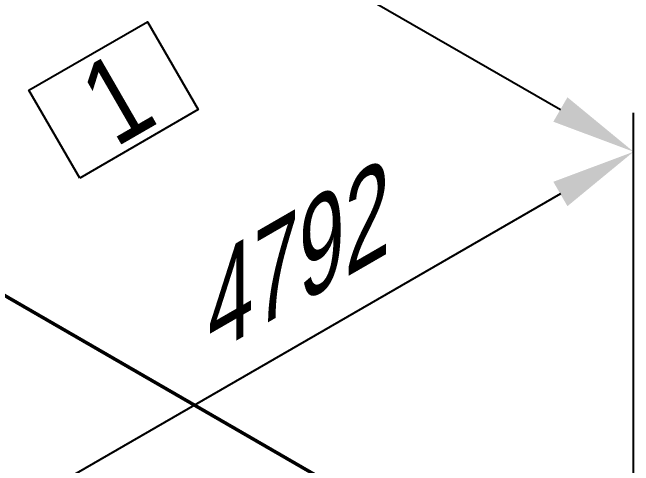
# Model space of a CAD drawing. Header units: millimetres. Extents: x 0 to 594, y 0 to 420.
# Drawn here: x 237.01 to 255.38, y 296.07 to 309.48 of the extents above; entities that cross this region are included whole.
import ezdxf
from ezdxf.enums import TextEntityAlignment as Align

# ---------------------------------------------------------------- set-up
doc = ezdxf.new("R2010")
doc.units = ezdxf.units.MM
doc.header["$LTSCALE"] = 0.25
doc.layers.add('주석', color=7, linetype='Continuous')
doc.layers.add('치수', color=1, linetype='Continuous')
doc.layers.add('파이프 작은 보어', color=30, linetype='Continuous', lineweight=50)
doc.styles.add('AdskIsoAnnotation', font='arial.ttf', dxfattribs={"width": 0.8, "height": 1})
doc.styles.add('AdskIsoMetric', font='arial.ttf', dxfattribs={"width": 0.8, "height": 2.5})
doc.styles.add('AdskIsoMetric-30', font='arial.ttf', dxfattribs={"width": 0.8, "height": 2.5})
doc.styles.add('AdskIsoMetric30', font='arial.ttf', dxfattribs={"width": 0.8, "oblique": 30, "height": 2.5})
doc.dimstyles.new('AdskIsoMetric', dxfattribs={"dimtxt": 2.5, "dimasz": 2.5, "dimexe": 1, "dimexo": 2, "dimgap": 0.8, "dimtad": 1, "dimdec": 0, "dimrnd": 1, "dimzin": 0, "dimdsep": 46, "dimtxsty": 'AdskIsoMetric', "dimcen": 0, "dimclrt": 7, "dimadec": 0, "dimazin": 0, "dimtfac": 1, "dimtdec": 0, "dimtmove": 1, "dimatfit": 3, "dimfxl": 0, "dimfrac": 2, "dimtolj": 1, "dimtzin": 0, "dimarcsym": 0})

# ---------------------------------------------------------------- blocks, each defined once
blk = doc.blocks.new('*D73')
at = {"layer": 'Defpoints', "color": 0}
for p in [(255.381, 290.357), (227.318, 289.155), (227.318, 274.155)]:
    blk.add_point(p, dxfattribs=at)
at = {"layer": '치수', "color": 0, "lineweight": -2}
for p, q in [((255.381, 292.666), (255.381, 306.512)), ((253.216, 304.107), (229.483, 290.405)), ((227.318, 276.464), (227.318, 290.309))]:
    blk.add_line(p, q, dxfattribs=at)
at = {"layer": '치수', "color": 0}
for points in [[(253.008, 304.468), (253.425, 303.746), (255.381, 305.357)], [(229.275, 290.765), (229.691, 290.044), (227.318, 289.155)]]:
    blk.add_solid(points, dxfattribs=at)
at = {"layer": '치수', "color": 7, "insert": (244.869, 301.905), "char_height": 2.5, "attachment_point": 5, "rotation": 30, "style": 'AdskIsoMetric30'}
blk.add_mtext('\\A1;4792', dxfattribs=at)
blk = doc.blocks.new('*D74')
at = {"layer": 'Defpoints', "color": 0}
for p in [(227.318, 306.559), (255.381, 305.357), (255.381, 290.357)]:
    blk.add_point(p, dxfattribs=at)
at = {"layer": '치수', "color": 0, "lineweight": -2}
for p, q in [((227.318, 308.869), (227.318, 322.714)), ((229.483, 320.309), (253.216, 306.607)), ((255.381, 292.666), (255.381, 306.512))]:
    blk.add_line(p, q, dxfattribs=at)
at = {"layer": '치수', "color": 0}
for points in [[(229.691, 320.67), (229.275, 319.948), (227.318, 321.559)], [(253.425, 306.968), (253.008, 306.246), (255.381, 305.357)]]:
    blk.add_solid(points, dxfattribs=at)
at = {"layer": '치수', "color": 7, "insert": (237.39, 318.362), "char_height": 2.5, "attachment_point": 5, "rotation": 330, "style": 'AdskIsoMetric-30'}
blk.add_mtext('\\A1;3678', dxfattribs=at)
blk = doc.blocks.new('*D75')
at = {"layer": 'Defpoints', "color": 0}
for p in [(255.381, 322.762), (227.318, 321.559), (227.318, 306.559)]:
    blk.add_point(p, dxfattribs=at)
at = {"layer": '치수', "color": 0, "lineweight": -2}
for p, q in [((255.381, 325.071), (255.381, 338.916)), ((253.216, 336.512), (229.483, 322.809)), ((227.318, 308.869), (227.318, 322.714))]:
    blk.add_line(p, q, dxfattribs=at)
at = {"layer": '치수', "color": 0}
for points in [[(253.008, 336.872), (253.425, 336.151), (255.381, 337.762)], [(229.275, 323.17), (229.691, 322.448), (227.318, 321.559)]]:
    blk.add_solid(points, dxfattribs=at)
at = {"layer": '치수', "color": 7, "insert": (243.549, 333.548), "char_height": 2.5, "attachment_point": 5, "rotation": 30, "style": 'AdskIsoMetric30'}
blk.add_mtext('\\A1;784', dxfattribs=at)
blk = doc.blocks.new('AnnoRect')
at = {"color": 0, "linetype": 'ByBlock', "lineweight": -2}
blk.add_wipeout([(-0.8095, -0.6), (-0.8095, 0.6), (0.8095, 0.6), (0.8095, -0.6)], dxfattribs=at)
blk.add_lwpolyline([(-0.8095, -0.6), (-0.8095, 0.6), (0.8095, 0.6), (0.8095, -0.6)], close=True, dxfattribs=at)
at = {"color": 0, "linetype": 'ByBlock', "lineweight": -2, "style": 'AdskIsoAnnotation', "width": 0.8}
blk.add_attdef('XX', text='', height=1, dxfattribs=at).set_placement((0, 0), align=Align.MIDDLE_CENTER)

msp = doc.modelspace()

# ---------------------------------------------------------------- linework, layer by layer
at = {"layer": '파이프 작은 보어'}
msp.add_lwpolyline([(232.6213, 303.4974), (250.078, 293.4188)], dxfattribs=at)

# ---------------------------------------------------------------- dimensions: what is measured, and where the dimension line sits
at = {"layer": '치수'}
for base, p1, p2, angle, text, override, picture, middle in [((227.318, 321.5593), (255.3813, 322.7616), (227.318, 306.5593), 210, '784', {"dimtad": 0, "dimlfac": 24.205775, "dimtxsty": 'AdskIsoMetric30', "dimse1": 0, "dimse2": 0, "dimsd1": 0, "dimsd2": 0, "dimtmove": 1}, '*D75', (243.5494, 333.5484)), ((255.3813, 305.357), (227.318, 306.5593), (255.3813, 290.357), 330, '3678', {"dimtad": 0, "dimlfac": 113.495712, "dimtxsty": 'AdskIsoMetric-30', "dimse1": 0, "dimse2": 0, "dimsd1": 0, "dimsd2": 0, "dimtmove": 1}, '*D74', (237.3902, 318.362)), ((227.318, 289.1546), (255.3813, 290.357), (227.318, 274.1546), 210, '4792', {"dimtad": 0, "dimlfac": 147.883874, "dimtxsty": 'AdskIsoMetric30', "dimse1": 0, "dimse2": 0, "dimsd1": 0, "dimsd2": 0, "dimtmove": 1}, '*D73', (244.8692, 301.9047))]:
    dim = msp.add_linear_dim(base=base, p1=p1, p2=p2, angle=angle, text=text, dimstyle='AdskIsoMetric', override=override, dxfattribs=at)
    dim.commit()
    dim.dimension.update_dxf_attribs({"geometry": picture, "text_midpoint": middle, "dimtype": 160})

# ---------------------------------------------------------------- next in the draw order: block references
at = {"layer": '주석'}
ref = msp.add_blockref('AnnoRect', (240, 306.8901), dxfattribs=dict(at, xscale=2.5, yscale=2.5, zscale=2.5, rotation=29.9999998153256))
ref.add_attrib('XX_001', '1', (240.0451, 305.4668), dxfattribs={"layer": '0', "color": 0, "linetype": 'ByBlock', "lineweight": -2, "height": 2.5, "rotation": 30, "style": 'AdskIsoAnnotation', "width": 0.8})

doc.saveas('drawing.dxf')
